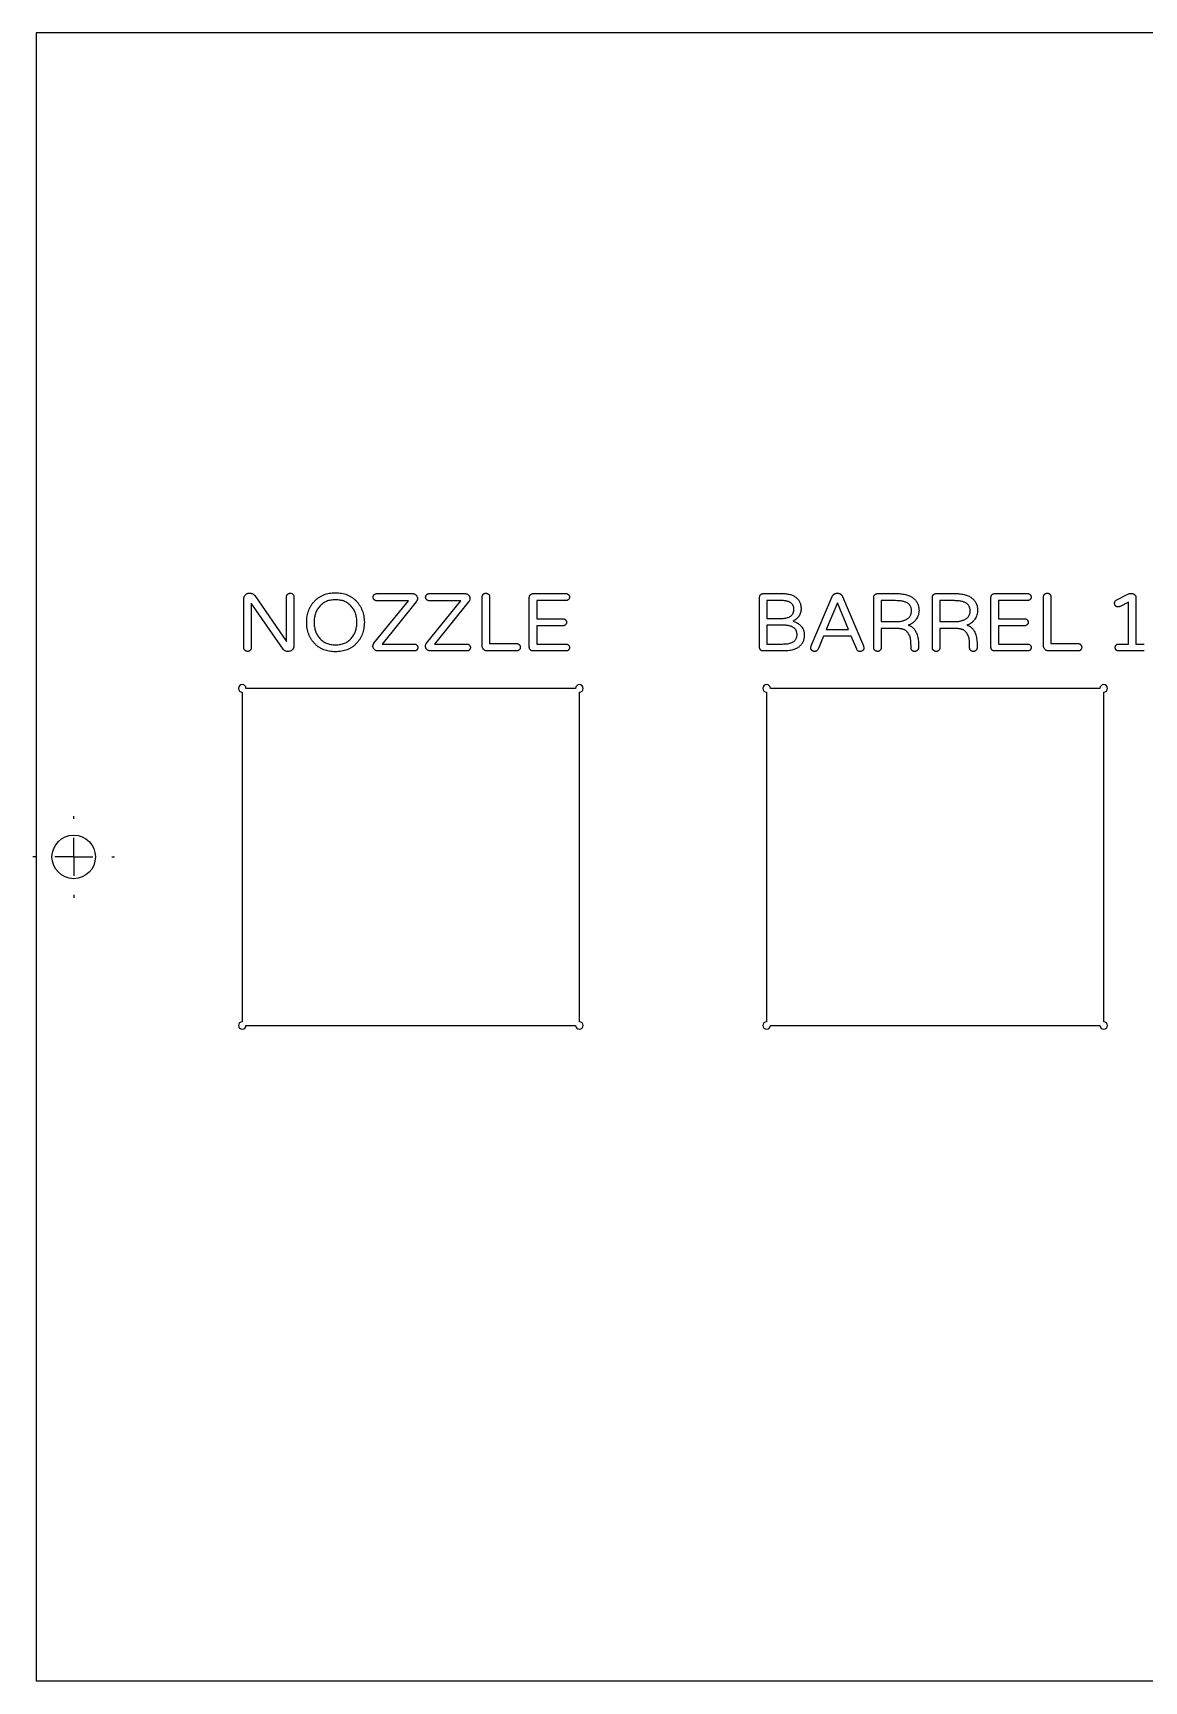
# Model space of a CAD drawing. Header units: millimetres. Extents: x -509 to 2345, y 148 to 1305.
# Drawn here: x -509 to 232, y 203 to 1303 of the extents above; entities that cross this region are included whole.
import ezdxf

# ---------------------------------------------------------------- set-up
doc = ezdxf.new("R2010")
doc.units = ezdxf.units.MM
doc.header["$LTSCALE"] = 5
doc.linetypes.add('SLD-Continue', pattern=[0])

# ---------------------------------------------------------------- blocks, each defined once
blk = doc.blocks.new('SW_CENTERMARKSYMBOL_4')
at = {"color": 0, "linetype": 'SLD-Continue', "lineweight": 25}
for p, q in [((0, 25.4), (0, 27.2)), ((0, 0), (0, 12.7)), ((-25.4, 0), (-27.2, 0)), ((0, 0), (-12.7, 0)), ((0, 0), (0, -12.7)), ((0, 0), (12.7, 0)), ((25.4, 0), (27.2, 0)), ((0, -25.4), (0, -27.2))]:
    blk.add_line(p, q, dxfattribs=at)

msp = doc.modelspace()

# ---------------------------------------------------------------- linework, layer by layer
at = {"color": 7, "linetype": 'SLD-Continue', "lineweight": 25, "true_color": 0xffffff}
for p, q in [((2342.8, 1303.2), (-507.2, 1303.2)), ((-507.2, 1303.2), (-507.2, 203.2)), ((-368.6, 892.9), (-368.6, 925.6)), ((-365.1, 929.2), (-364.4, 929.2)), ((-361.3, 927.6), (-340.2, 897.1)), ((-340.2, 897.1), (-340.2, 926.7)), ((-335.2, 926.7), (-335.2, 894)), ((-281.8, 895.9), (-258.8, 924.2)), ((-280, 929), (-256.2, 929)), ((-258.8, 924.2), (-280, 924.2)), ((-246.7, 895.9), (-223.8, 924.2)), ((-244.9, 929), (-221.1, 929)), ((-223.8, 924.2), (-244.9, 924.2)), ((-209.6, 894.1), (-209.6, 926.7)), ((-204.6, 926.7), (-204.6, 895.7)), ((-178.1, 893.1), (-178.1, 926.5)), ((-175.6, 929), (-153.6, 929)), ((-173.1, 924.3), (-173.1, 912.2)), ((-153.6, 924.3), (-173.1, 924.3)), ((-24.5, 893.1), (-24.5, 926.5)), ((-22, 929), (-9, 929)), ((-9.4, 924.3), (-19.5, 924.3)), ((-19.5, 924.3), (-19.5, 912.4)), ((10, 894), (24, 927)), ((27.2, 929.2), (27.8, 929.2)), ((31, 927), (45, 894)), ((51.8, 892.9), (51.8, 926.5)), ((54.3, 929), (67, 929)), ((66.4, 924.3), (56.8, 924.3)), ((56.8, 924.3), (56.8, 910.3)), ((90.9, 892.9), (90.9, 926.5)), ((93.4, 929), (106.2, 929)), ((105.6, 924.3), (95.9, 924.3)), ((95.9, 924.3), (95.9, 910.3)), ((130, 893.1), (130, 926.5)), ((132.5, 929), (154.5, 929)), ((135, 924.3), (135, 912.2)), ((154.5, 924.3), (135, 924.3)), ((165.1, 894.1), (165.1, 926.7)), ((170.1, 926.7), (170.1, 895.7)), ((214, 924.7), (221.4, 928.6)), ((223, 929), (224.1, 929)), ((226.8, 926.3), (226.8, 895.3)), ((-363.7, 922.6), (-363.7, 892.9)), ((-342.4, 891.9), (-363.7, 922.6)), ((-253.7, 923.4), (-276.4, 895.3)), ((-218.6, 923.4), (-241.3, 895.3)), ((27.5, 922.9), (20.1, 905)), ((34.9, 905), (27.5, 922.9)), ((221.8, 923.2), (216.2, 920.4)), ((221.8, 895.3), (221.8, 923.2)), ((-173.1, 912.2), (-155.6, 912.2)), ((-155.6, 907.5), (-173.1, 907.5)), ((-173.1, 907.5), (-173.1, 895.3)), ((-19.5, 912.4), (-10.3, 912.4)), ((-9.1, 907.9), (-19.5, 907.9)), ((-19.5, 907.9), (-19.5, 895.3)), ((20.1, 905), (34.9, 905)), ((56.8, 910.3), (66.7, 910.3)), ((56.8, 905.6), (56.8, 892.9)), ((68.1, 905.6), (56.8, 905.6)), ((95.9, 910.3), (105.8, 910.3)), ((95.9, 905.6), (95.9, 892.9)), ((107.3, 905.6), (95.9, 905.6)), ((135, 912.2), (152.5, 912.2)), ((152.5, 907.5), (135, 907.5)), ((135, 907.5), (135, 895.3)), ((-276.4, 895.3), (-254.8, 895.3)), ((-241.3, 895.3), (-219.8, 895.3)), ((-204.6, 895.7), (-186.6, 895.7)), ((-173.1, 895.3), (-153.6, 895.3)), ((-19.5, 895.3), (-9.2, 895.3)), ((18.2, 900.5), (14.6, 891.9)), ((36.8, 900.5), (18.2, 900.5)), ((40.4, 891.9), (36.8, 900.5)), ((76.7, 892.9), (76.7, 894.5)), ((81.6, 895.4), (81.6, 892.9)), ((115.8, 892.9), (115.8, 894.5)), ((120.8, 895.4), (120.8, 892.9)), ((135, 895.3), (154.5, 895.3)), ((170.1, 895.7), (188.1, 895.7)), ((215.2, 895.3), (221.8, 895.3)), ((226.8, 895.3), (232.2, 895.3)), ((-338.8, 890.4), (-339.5, 890.4)), ((-254.8, 890.7), (-279.3, 890.7)), ((-219.8, 890.7), (-244.2, 890.7)), ((-186.6, 890.7), (-206.1, 890.7)), ((-153.6, 890.7), (-175.6, 890.7)), ((-8.7, 890.7), (-22, 890.7)), ((154.5, 890.7), (132.5, 890.7)), ((188.1, 890.7), (168.6, 890.7)), ((232.2, 890.7), (215.2, 890.7)), ((-369.7, 863.2), (-369.7, 643.2)), ((-147.2, 865.7), (-367.2, 865.7)), ((-144.7, 643.2), (-144.7, 863.2)), ((-19.7, 863.2), (-19.7, 643.2)), ((202.8, 865.7), (-17.2, 865.7)), ((205.3, 643.2), (205.3, 863.2)), ((-367.2, 640.7), (-147.2, 640.7)), ((-17.2, 640.7), (202.8, 640.7)), ((-507.2, 203.2), (2342.8, 203.2))]:
    msp.add_line(p, q, dxfattribs=at)
msp.add_circle((-482.2, 753.2), 14.5, dxfattribs=at)
for centre, start, end in [((-369.7, 865.7), 0, 270), ((-144.7, 865.7), 270, 180), ((-19.7, 865.7), 0, 270), ((205.3, 865.7), 270, 180), ((-369.7, 640.7), 90, 360), ((-144.7, 640.7), 180, 90), ((-19.7, 640.7), 90, 0), ((205.3, 640.7), 180, 90)]:
    msp.add_arc(centre, 2.5, start, end, dxfattribs=at)
for points, knots in [([(-368.6, 925.6), (-368.6, 925.9), (-368.6, 926.3), (-368.4, 927), (-368.1, 927.6), (-367.6, 928.2), (-367.1, 928.7), (-366.5, 929), (-365.8, 929.2), (-365.3, 929.2), (-365.1, 929.2)], [0, 0, 0, 0, 0.127022, 0.25023, 0.372867, 0.499772, 0.6274, 0.750704, 0.872978, 1, 1, 1, 1]), ([(-364.4, 929.2), (-364.1, 929.2), (-363.5, 929.2), (-362.7, 928.8), (-362, 928.3), (-361.6, 927.9), (-361.3, 927.6)], [0, 0, 0, 0, 0.2341775, 0.4698425, 0.7202458, 1, 1, 1, 1]), ([(-340.2, 926.7), (-340.2, 926.9), (-340.2, 927.2), (-340, 927.7), (-339.8, 928.1), (-339.5, 928.5), (-339.1, 928.8), (-338.7, 929.1), (-338.2, 929.2), (-337.9, 929.2), (-337.7, 929.2)], [0, 0, 0, 0, 0.129974, 0.252182, 0.375174, 0.501802, 0.629443, 0.749831, 0.872039, 1, 1, 1, 1]), ([(-337.7, 929.2), (-337.4, 929.2), (-336.6, 929.1), (-335.8, 928.4), (-335.3, 927.6), (-335.2, 927), (-335.2, 926.7)], [0, 0, 0, 0, 0.279578, 0.559337, 0.779591, 1, 1, 1, 1]), ([(-321.4, 924), (-321, 924.4), (-320.1, 925.3), (-318.6, 926.4), (-317, 927.4), (-315.3, 928.2), (-313.5, 928.8), (-311.6, 929.2), (-309.6, 929.5), (-308.2, 929.5), (-307.5, 929.5)], [0, 0, 0, 0, 0.121832, 0.24144, 0.360492, 0.48127, 0.603876, 0.730371, 0.862077, 1, 1, 1, 1]), ([(-307.5, 924.9), (-308, 924.8), (-309.1, 924.8), (-310.6, 924.6), (-312.1, 924.3), (-313.5, 923.8), (-314.7, 923.2), (-315.9, 922.4), (-317, 921.6), (-317.7, 920.9), (-318, 920.5)], [0, 0, 0, 0, 0.138558, 0.270637, 0.397572, 0.519718, 0.640225, 0.759184, 0.878245, 1, 1, 1, 1]), ([(-307.5, 929.5), (-306.8, 929.5), (-305.4, 929.5), (-303.4, 929.2), (-301.5, 928.8), (-299.6, 928.2), (-297.9, 927.4), (-296.4, 926.4), (-294.9, 925.3), (-294, 924.4), (-293.5, 924)], [0, 0, 0, 0, 0.136888, 0.268077, 0.394565, 0.517163, 0.637935, 0.75742, 0.87743, 1, 1, 1, 1]), ([(-296.9, 920.5), (-297.3, 920.9), (-297.9, 921.6), (-299, 922.4), (-300.2, 923.2), (-301.5, 923.8), (-302.9, 924.3), (-304.3, 924.6), (-305.9, 924.8), (-306.9, 924.8), (-307.5, 924.9)], [0, 0, 0, 0, 0.121271, 0.240847, 0.359797, 0.479686, 0.60246, 0.729384, 0.861454, 1, 1, 1, 1]), ([(-282.3, 926.6), (-282.3, 926.7), (-282.3, 927), (-282.2, 927.5), (-282, 927.9), (-281.7, 928.3), (-281.3, 928.6), (-280.9, 928.8), (-280.4, 928.9), (-280.1, 929), (-280, 929)], [0, 0, 0, 0, 0.1272612, 0.250962, 0.3738474, 0.5015992, 0.6274661, 0.7514734, 0.8725458, 1, 1, 1, 1]), ([(-280, 924.2), (-280.1, 924.2), (-280.5, 924.2), (-280.9, 924.4), (-281.3, 924.6), (-281.7, 924.9), (-282, 925.2), (-282.2, 925.6), (-282.3, 926.1), (-282.3, 926.4), (-282.3, 926.6)], [0, 0, 0, 0, 0.128728, 0.25181, 0.374203, 0.50013, 0.627698, 0.74819, 0.871272, 1, 1, 1, 1]), ([(-256.2, 929), (-255.9, 929), (-255.4, 928.9), (-254.7, 928.8), (-254.2, 928.4), (-253.7, 928), (-253.3, 927.5), (-253, 926.9), (-252.8, 926.3), (-252.8, 925.6), (-252.8, 925), (-253, 924.4), (-253.3, 923.9), (-253.6, 923.5), (-253.7, 923.4)], [0, 0, 0, 0, 0.0965233, 0.1859066, 0.2692851, 0.3540086, 0.4381122, 0.5186552, 0.5983424, 0.6794875, 0.7606326, 0.8380746, 0.9181484, 1, 1, 1, 1]), ([(-247.3, 926.6), (-247.3, 926.7), (-247.3, 927), (-247.1, 927.5), (-246.9, 927.9), (-246.6, 928.3), (-246.2, 928.6), (-245.8, 928.8), (-245.4, 928.9), (-245.1, 929), (-244.9, 929)], [0, 0, 0, 0, 0.127261, 0.250962, 0.373847, 0.501599, 0.627466, 0.751473, 0.872546, 1, 1, 1, 1]), ([(-244.9, 924.2), (-245.1, 924.2), (-245.4, 924.2), (-245.8, 924.4), (-246.2, 924.6), (-246.6, 924.9), (-246.9, 925.2), (-247.1, 925.6), (-247.3, 926.1), (-247.3, 926.4), (-247.3, 926.6)], [0, 0, 0, 0, 0.128728, 0.25181, 0.374203, 0.50013, 0.627698, 0.74819, 0.871272, 1, 1, 1, 1]), ([(-221.1, 929), (-220.8, 929), (-220.4, 928.9), (-219.7, 928.8), (-219.1, 928.4), (-218.6, 928), (-218.2, 927.5), (-218, 926.9), (-217.8, 926.3), (-217.7, 925.6), (-217.8, 925), (-217.9, 924.4), (-218.2, 923.9), (-218.5, 923.5), (-218.6, 923.4)], [0, 0, 0, 0, 0.0965233, 0.1859066, 0.2692851, 0.3540086, 0.4381122, 0.5186552, 0.5983424, 0.6794875, 0.7606326, 0.8380746, 0.9181484, 1, 1, 1, 1]), ([(-209.6, 926.7), (-209.6, 926.9), (-209.5, 927.2), (-209.4, 927.7), (-209.2, 928.1), (-208.9, 928.5), (-208.5, 928.8), (-208.1, 929.1), (-207.6, 929.2), (-207.3, 929.2), (-207.1, 929.2)], [0, 0, 0, 0, 0.1297442, 0.2517365, 0.3745111, 0.5009153, 0.6283307, 0.7502729, 0.8722653, 1, 1, 1, 1]), ([(-207.1, 929.2), (-206.9, 929.2), (-206.6, 929.2), (-206.1, 929.1), (-205.7, 928.8), (-205.3, 928.5), (-205, 928.1), (-204.7, 927.7), (-204.6, 927.2), (-204.6, 926.9), (-204.6, 926.7)], [0, 0, 0, 0, 0.12685, 0.249922, 0.37102, 0.499084, 0.627147, 0.750007, 0.871154, 1, 1, 1, 1]), ([(-178.1, 926.5), (-178.1, 926.6), (-178, 926.9), (-177.9, 927.4), (-177.7, 927.9), (-177.4, 928.2), (-177, 928.6), (-176.6, 928.8), (-176.1, 928.9), (-175.8, 929), (-175.6, 929)], [0, 0, 0, 0, 0.127847, 0.251886, 0.372979, 0.499494, 0.627022, 0.750054, 0.872153, 1, 1, 1, 1]), ([(-153.6, 929), (-153.4, 929), (-153.1, 929), (-152.7, 928.8), (-152.3, 928.6), (-151.9, 928.3), (-151.6, 927.9), (-151.4, 927.5), (-151.2, 927.1), (-151.2, 926.8), (-151.2, 926.6)], [0, 0, 0, 0, 0.12852, 0.251403, 0.374583, 0.500307, 0.626031, 0.74921, 0.87148, 1, 1, 1, 1]), ([(-151.2, 926.6), (-151.2, 926.5), (-151.2, 926.1), (-151.4, 925.7), (-151.6, 925.3), (-151.9, 925), (-152.3, 924.7), (-152.7, 924.5), (-153.1, 924.3), (-153.4, 924.3), (-153.6, 924.3)], [0, 0, 0, 0, 0.127904, 0.251636, 0.372487, 0.498072, 0.622555, 0.746212, 0.869943, 1, 1, 1, 1]), ([(-24.5, 926.5), (-24.4, 926.6), (-24.4, 926.9), (-24.3, 927.4), (-24.1, 927.9), (-23.7, 928.2), (-23.4, 928.6), (-22.9, 928.8), (-22.5, 928.9), (-22.1, 929), (-22, 929)], [0, 0, 0, 0, 0.127847, 0.2518864, 0.372979, 0.4994943, 0.6270217, 0.7500535, 0.872153, 1, 1, 1, 1]), ([(-1.5, 918.7), (-1.5, 918.9), (-1.5, 919.3), (-1.6, 919.9), (-1.8, 920.4), (-2, 921), (-2.3, 921.5), (-2.7, 921.9), (-3.1, 922.4), (-3.6, 922.8), (-4.1, 923.1), (-4.7, 923.5), (-5.4, 923.7), (-6.1, 923.9), (-6.8, 924.1), (-7.6, 924.2), (-8.5, 924.3), (-9.1, 924.3), (-9.4, 924.3)], [0, 0, 0, 0, 0.0574494, 0.112613, 0.166387, 0.219126, 0.272189, 0.3250628, 0.3805363, 0.4378202, 0.4970419, 0.5587755, 0.622972, 0.6900416, 0.761413, 0.83629, 0.9157236, 1, 1, 1, 1]), ([(-9, 929), (-8.5, 929), (-7.6, 929), (-6.2, 928.8), (-4.9, 928.6), (-3.7, 928.3), (-2.6, 927.9), (-1.6, 927.4), (-0.7, 926.9), (0.1, 926.2), (0.9, 925.5), (1.5, 924.8), (2.1, 923.9), (2.5, 923.1), (2.9, 922.1), (3.1, 921.1), (3.2, 920.1), (3.3, 919.4), (3.3, 919)], [0, 0, 0, 0, 0.081803, 0.159058, 0.232047, 0.300708, 0.365789, 0.428212, 0.488424, 0.547008, 0.604205, 0.659741, 0.714592, 0.769449, 0.824846, 0.881112, 0.9395, 1, 1, 1, 1]), ([(24, 927), (24.1, 927.2), (24.3, 927.5), (24.6, 928), (24.9, 928.4), (25.3, 928.7), (25.7, 928.9), (26.2, 929.1), (26.7, 929.2), (27, 929.2), (27.2, 929.2)], [0, 0, 0, 0, 0.141084, 0.274717, 0.397931, 0.515931, 0.633327, 0.750144, 0.87167, 1, 1, 1, 1]), ([(27.8, 929.2), (28, 929.2), (28.3, 929.2), (28.8, 929.1), (29.3, 928.9), (29.7, 928.7), (30.1, 928.4), (30.4, 928), (30.7, 927.5), (30.9, 927.2), (31, 927)], [0, 0, 0, 0, 0.128378, 0.24995, 0.366811, 0.482604, 0.602112, 0.725372, 0.857997, 1, 1, 1, 1]), ([(51.8, 926.5), (51.8, 926.6), (51.8, 926.9), (51.9, 927.4), (52.2, 927.9), (52.5, 928.2), (52.9, 928.6), (53.3, 928.8), (53.8, 928.9), (54.1, 929), (54.3, 929)], [0, 0, 0, 0, 0.127847, 0.251886, 0.372979, 0.499494, 0.627022, 0.750054, 0.872153, 1, 1, 1, 1]), ([(74.8, 922.4), (74.6, 922.5), (74.1, 922.8), (73.3, 923.2), (72.4, 923.5), (71.4, 923.8), (70.3, 924), (69.1, 924.1), (67.8, 924.2), (66.9, 924.2), (66.4, 924.3)], [0, 0, 0, 0, 0.095764, 0.19812, 0.307841, 0.427061, 0.554698, 0.692982, 0.840692, 1, 1, 1, 1]), ([(67, 929), (67.7, 929), (68.8, 929), (70.5, 928.8), (72.1, 928.6), (73.6, 928.2), (75, 927.8), (76.2, 927.2), (77.4, 926.6), (78.1, 926), (78.4, 925.8)], [0, 0, 0, 0, 0.151838, 0.294279, 0.427843, 0.55398, 0.673561, 0.786736, 0.895196, 1, 1, 1, 1]), ([(78.4, 925.8), (78.7, 925.5), (79.2, 925), (80, 924.2), (80.6, 923.3), (81.1, 922.3), (81.5, 921.3), (81.8, 920.2), (81.9, 919), (82, 918.2), (82, 917.8)], [0, 0, 0, 0, 0.126976, 0.249897, 0.371434, 0.492246, 0.613662, 0.738076, 0.866118, 1, 1, 1, 1]), ([(90.9, 926.5), (90.9, 926.6), (90.9, 926.9), (91.1, 927.4), (91.3, 927.9), (91.6, 928.2), (92, 928.6), (92.4, 928.8), (92.9, 928.9), (93.2, 929), (93.4, 929)], [0, 0, 0, 0, 0.127847, 0.251886, 0.372979, 0.499494, 0.627022, 0.750054, 0.872153, 1, 1, 1, 1]), ([(113.9, 922.4), (113.7, 922.5), (113.2, 922.8), (112.4, 923.2), (111.5, 923.5), (110.5, 923.8), (109.4, 924), (108.2, 924.1), (106.9, 924.2), (106, 924.2), (105.6, 924.3)], [0, 0, 0, 0, 0.0957638, 0.1981203, 0.3078406, 0.4270611, 0.5546984, 0.6929816, 0.840692, 1, 1, 1, 1]), ([(106.2, 929), (106.8, 929), (108, 929), (109.7, 928.8), (111.3, 928.6), (112.8, 928.2), (114.1, 927.8), (115.4, 927.2), (116.5, 926.6), (117.2, 926), (117.5, 925.8)], [0, 0, 0, 0, 0.151838, 0.294279, 0.427843, 0.55398, 0.673561, 0.786736, 0.895196, 1, 1, 1, 1]), ([(117.5, 925.8), (117.8, 925.5), (118.4, 925), (119.1, 924.2), (119.7, 923.3), (120.2, 922.3), (120.6, 921.3), (120.9, 920.2), (121.1, 919), (121.1, 918.2), (121.1, 917.8)], [0, 0, 0, 0, 0.126976, 0.249897, 0.371434, 0.492246, 0.613662, 0.738076, 0.866118, 1, 1, 1, 1]), ([(130, 926.5), (130.1, 926.6), (130.1, 926.9), (130.2, 927.4), (130.4, 927.9), (130.7, 928.2), (131.1, 928.6), (131.6, 928.8), (132, 928.9), (132.4, 929), (132.5, 929)], [0, 0, 0, 0, 0.127847, 0.251886, 0.372979, 0.499494, 0.627022, 0.750054, 0.872153, 1, 1, 1, 1]), ([(154.5, 929), (154.7, 929), (155, 929), (155.4, 928.8), (155.9, 928.6), (156.2, 928.3), (156.5, 927.9), (156.7, 927.5), (156.9, 927.1), (156.9, 926.8), (156.9, 926.6)], [0, 0, 0, 0, 0.12852, 0.251403, 0.374583, 0.500307, 0.626031, 0.74921, 0.87148, 1, 1, 1, 1]), ([(156.9, 926.6), (156.9, 926.5), (156.9, 926.1), (156.7, 925.7), (156.5, 925.3), (156.2, 925), (155.9, 924.7), (155.4, 924.5), (155, 924.3), (154.7, 924.3), (154.5, 924.3)], [0, 0, 0, 0, 0.127904, 0.251636, 0.372487, 0.498072, 0.622555, 0.746212, 0.869943, 1, 1, 1, 1]), ([(165.1, 926.7), (165.1, 926.9), (165.1, 927.2), (165.3, 927.7), (165.5, 928.1), (165.8, 928.5), (166.2, 928.8), (166.6, 929.1), (167.1, 929.2), (167.4, 929.2), (167.6, 929.2)], [0, 0, 0, 0, 0.129744, 0.251737, 0.374511, 0.500915, 0.628331, 0.750273, 0.872265, 1, 1, 1, 1]), ([(167.6, 929.2), (167.8, 929.2), (168.1, 929.2), (168.6, 929.1), (169, 928.8), (169.4, 928.5), (169.7, 928.1), (169.9, 927.7), (170.1, 927.2), (170.1, 926.9), (170.1, 926.7)], [0, 0, 0, 0, 0.12685, 0.249922, 0.37102, 0.499084, 0.627147, 0.750007, 0.871154, 1, 1, 1, 1]), ([(216.2, 920.4), (216.1, 920.4), (215.9, 920.3), (215.7, 920.2), (215.4, 920.1), (215.2, 920.1), (214.9, 920.1), (214.6, 920.1), (214.2, 920.1), (213.9, 920.2), (213.5, 920.5), (213.2, 920.7), (212.9, 921.1), (212.7, 921.6), (212.6, 922.1), (212.5, 922.7), (212.6, 923.3), (212.9, 923.9), (213.4, 924.3), (213.8, 924.6), (214, 924.7)], [0, 0, 0, 0, 0.0378938, 0.0757877, 0.0977425, 0.1261751, 0.1614161, 0.2046533, 0.2511669, 0.2982312, 0.3496069, 0.4052143, 0.4639329, 0.5269113, 0.5951791, 0.6717429, 0.7499325, 0.8263575, 0.9074029, 1, 1, 1, 1]), ([(221.4, 928.6), (221.7, 928.7), (222.2, 928.9), (222.7, 929), (223, 929)], [0, 0, 0, 0, 0.515077, 1, 1, 1, 1]), ([(224.1, 929), (224.3, 929), (224.7, 928.9), (225.2, 928.8), (225.6, 928.5), (226, 928.2), (226.3, 927.8), (226.6, 927.4), (226.7, 926.9), (226.8, 926.5), (226.8, 926.3)], [0, 0, 0, 0, 0.127003, 0.250725, 0.373388, 0.5, 0.626612, 0.749275, 0.872997, 1, 1, 1, 1]), ([(-326.7, 909.8), (-326.7, 910.5), (-326.7, 911.9), (-326.4, 913.9), (-326, 915.9), (-325.4, 917.7), (-324.6, 919.4), (-323.7, 921.1), (-322.7, 922.6), (-321.8, 923.5), (-321.4, 924)], [0, 0, 0, 0, 0.1369317, 0.268111, 0.3950992, 0.5183529, 0.6394683, 0.7591536, 0.8790666, 1, 1, 1, 1]), ([(-318, 920.5), (-318.3, 920.2), (-318.9, 919.5), (-319.7, 918.3), (-320.3, 917.1), (-320.8, 915.8), (-321.2, 914.4), (-321.5, 912.9), (-321.7, 911.4), (-321.7, 910.3), (-321.7, 909.8)], [0, 0, 0, 0, 0.11974, 0.238784, 0.358189, 0.478571, 0.602889, 0.730027, 0.862321, 1, 1, 1, 1]), ([(-293.2, 909.8), (-293.2, 910.3), (-293.2, 911.4), (-293.4, 912.9), (-293.7, 914.4), (-294.1, 915.8), (-294.6, 917.1), (-295.3, 918.3), (-296, 919.5), (-296.6, 920.2), (-296.9, 920.5)], [0, 0, 0, 0, 0.13767, 0.269956, 0.397085, 0.521201, 0.641834, 0.761231, 0.880267, 1, 1, 1, 1]), ([(-293.5, 924), (-293.1, 923.5), (-292.3, 922.6), (-291.3, 921.1), (-290.4, 919.4), (-289.6, 917.7), (-289, 915.9), (-288.6, 914), (-288.3, 911.9), (-288.2, 910.5), (-288.2, 909.8)], [0, 0, 0, 0, 0.1197071, 0.2383539, 0.3579511, 0.4785557, 0.6024635, 0.7297356, 0.8623143, 1, 1, 1, 1]), ([(-10.3, 912.4), (-9.8, 912.4), (-8.7, 912.4), (-7.2, 912.6), (-5.9, 912.9), (-4.7, 913.3), (-3.7, 913.8), (-2.9, 914.5), (-2.3, 915.3), (-2, 915.9), (-1.9, 916.2)], [0, 0, 0, 0, 0.170725, 0.323966, 0.460853, 0.584836, 0.696158, 0.800244, 0.899924, 1, 1, 1, 1]), ([(3.3, 919), (3.3, 918.6), (3.2, 917.6), (3, 916.3), (2.5, 915.1), (2, 913.9), (1.2, 912.9), (0.2, 912), (-0.8, 911.2), (-1.7, 910.8), (-2.1, 910.6)], [0, 0, 0, 0, 0.134448, 0.261081, 0.381799, 0.499859, 0.617506, 0.738775, 0.86523, 1, 1, 1, 1]), ([(-1.9, 916.2), (-1.8, 916.6), (-1.5, 917.4), (-1.5, 918.2), (-1.5, 918.7)], [0, 0, 0, 0, 0.489, 1, 1, 1, 1]), ([(66.7, 910.3), (67.1, 910.3), (67.8, 910.3), (68.9, 910.4), (69.9, 910.5), (70.9, 910.7), (71.8, 911), (72.6, 911.3), (73.4, 911.7), (74.2, 912.1), (74.8, 912.6), (75.4, 913.1), (75.9, 913.7), (76.3, 914.4), (76.6, 915), (76.8, 915.8), (76.9, 916.6), (77, 917.2), (77, 917.4)], [0, 0, 0, 0, 0.080191, 0.156045, 0.229012, 0.298207, 0.365048, 0.428807, 0.491181, 0.551117, 0.609264, 0.665198, 0.719334, 0.772589, 0.82641, 0.881777, 0.939503, 1, 1, 1, 1]), ([(77, 917.4), (77, 917.7), (77, 918.2), (76.9, 919), (76.7, 919.7), (76.4, 920.3), (76.1, 920.9), (75.8, 921.5), (75.3, 922), (75, 922.2), (74.8, 922.4)], [0, 0, 0, 0, 0.142921, 0.277097, 0.403983, 0.526115, 0.645642, 0.762522, 0.879607, 1, 1, 1, 1]), ([(82, 917.8), (82, 917.3), (81.9, 916.3), (81.6, 914.7), (81, 913.3), (80.3, 912.1), (79.7, 911.2), (79.2, 910.6), (78.6, 910), (77.9, 909.5), (77.2, 909), (76.5, 908.6), (75.7, 908.2), (75.1, 908), (74.8, 907.9)], [0, 0, 0, 0, 0.119505, 0.236658, 0.355997, 0.477891, 0.540354, 0.60172, 0.66463, 0.727853, 0.792802, 0.859225, 0.928534, 1, 1, 1, 1]), ([(105.8, 910.3), (106.2, 910.3), (107, 910.3), (108, 910.4), (109, 910.5), (110, 910.7), (110.9, 911), (111.8, 911.3), (112.5, 911.7), (113.3, 912.1), (113.9, 912.6), (114.5, 913.1), (115, 913.7), (115.4, 914.4), (115.7, 915), (116, 915.8), (116.1, 916.6), (116.1, 917.2), (116.1, 917.4)], [0, 0, 0, 0, 0.080191, 0.156045, 0.229012, 0.298207, 0.365048, 0.428807, 0.491181, 0.551117, 0.609264, 0.665198, 0.719334, 0.772589, 0.82641, 0.881777, 0.939503, 1, 1, 1, 1]), ([(116.1, 917.4), (116.1, 917.7), (116.1, 918.2), (116, 919), (115.8, 919.7), (115.6, 920.3), (115.3, 920.9), (114.9, 921.5), (114.4, 922), (114.1, 922.2), (113.9, 922.4)], [0, 0, 0, 0, 0.142921, 0.277097, 0.403983, 0.526115, 0.645642, 0.762522, 0.879607, 1, 1, 1, 1]), ([(121.1, 917.8), (121.1, 917.3), (121, 916.3), (120.7, 914.7), (120.1, 913.3), (119.5, 912.1), (118.9, 911.2), (118.3, 910.6), (117.7, 910), (117.1, 909.5), (116.4, 909), (115.6, 908.6), (114.8, 908.2), (114.2, 908), (113.9, 907.9)], [0, 0, 0, 0, 0.119505, 0.236658, 0.355997, 0.477891, 0.540354, 0.60172, 0.66463, 0.727853, 0.792802, 0.859225, 0.928534, 1, 1, 1, 1]), ([(-321.4, 895.7), (-321.8, 896.1), (-322.7, 897), (-323.7, 898.6), (-324.6, 900.2), (-325.4, 901.9), (-326, 903.8), (-326.4, 905.7), (-326.7, 907.7), (-326.7, 909.1), (-326.7, 909.8)], [0, 0, 0, 0, 0.12099, 0.24096, 0.360701, 0.481404, 0.604715, 0.731763, 0.863004, 1, 1, 1, 1]), ([(-321.7, 909.8), (-321.7, 909.3), (-321.7, 908.2), (-321.5, 906.7), (-321.2, 905.3), (-320.8, 903.9), (-320.3, 902.6), (-319.7, 901.3), (-318.9, 900.2), (-318.3, 899.5), (-318, 899.1)], [0, 0, 0, 0, 0.137688, 0.269311, 0.397128, 0.520798, 0.641824, 0.760629, 0.880252, 1, 1, 1, 1]), ([(-296.9, 899.1), (-296.6, 899.5), (-296, 900.2), (-295.3, 901.3), (-294.6, 902.6), (-294.1, 903.9), (-293.7, 905.3), (-293.4, 906.7), (-293.2, 908.2), (-293.2, 909.3), (-293.2, 909.8)], [0, 0, 0, 0, 0.119741, 0.239356, 0.358154, 0.479429, 0.602897, 0.730706, 0.86232, 1, 1, 1, 1]), ([(-288.2, 909.8), (-288.2, 909.1), (-288.3, 907.7), (-288.6, 905.7), (-289, 903.7), (-289.6, 901.9), (-290.3, 900.2), (-291.3, 898.6), (-292.3, 897), (-293.1, 896.1), (-293.5, 895.7)], [0, 0, 0, 0, 0.1377456, 0.2703819, 0.3977092, 0.5211826, 0.642311, 0.7615116, 0.8806316, 1, 1, 1, 1]), ([(-155.6, 912.2), (-155.4, 912.2), (-155.1, 912.2), (-154.6, 912), (-154.2, 911.8), (-153.9, 911.5), (-153.6, 911.1), (-153.4, 910.7), (-153.2, 910.3), (-153.2, 910), (-153.2, 909.8)], [0, 0, 0, 0, 0.128441, 0.251249, 0.374353, 0.5, 0.625647, 0.748751, 0.871559, 1, 1, 1, 1]), ([(-153.2, 909.8), (-153.2, 909.7), (-153.2, 909.3), (-153.4, 908.9), (-153.6, 908.5), (-153.9, 908.2), (-154.2, 907.9), (-154.6, 907.7), (-155.1, 907.5), (-155.4, 907.5), (-155.6, 907.5)], [0, 0, 0, 0, 0.127825, 0.2521, 0.372876, 0.498383, 0.622789, 0.746369, 0.870024, 1, 1, 1, 1]), ([(0.6, 901.6), (0.6, 901.9), (0.6, 902.4), (0.4, 903.2), (0.2, 903.8), (0, 904.5), (-0.4, 905.1), (-0.8, 905.6), (-1.3, 906), (-1.9, 906.4), (-2.6, 906.8), (-3.3, 907.1), (-4.1, 907.3), (-5, 907.5), (-5.9, 907.7), (-6.9, 907.8), (-8, 907.9), (-8.7, 907.9), (-9.1, 907.9)], [0, 0, 0, 0, 0.060598, 0.117519, 0.171723, 0.223776, 0.274014, 0.325158, 0.376577, 0.430129, 0.486451, 0.546695, 0.610241, 0.678061, 0.751196, 0.829127, 0.911618, 1, 1, 1, 1]), ([(-2.1, 910.6), (-1.7, 910.4), (-0.9, 910.1), (0.3, 909.6), (1.3, 909), (2.2, 908.3), (3.1, 907.5), (3.8, 906.7), (4.4, 905.8), (4.7, 905.1), (4.8, 904.8)], [0, 0, 0, 0, 0.143712, 0.279104, 0.408734, 0.532205, 0.651388, 0.767876, 0.883371, 1, 1, 1, 1]), ([(4.8, 904.8), (4.9, 904.6), (5.1, 904), (5.3, 903.1), (5.4, 902.2), (5.4, 901.1), (5.4, 900.1), (5.2, 899), (5, 898), (4.7, 897), (4.2, 896.1), (3.7, 895.2), (3, 894.3), (2.4, 893.9), (2.2, 893.6)], [0, 0, 0, 0, 0.069136, 0.143028, 0.222284, 0.306933, 0.393559, 0.479597, 0.56529, 0.651708, 0.737871, 0.823808, 0.9107, 1, 1, 1, 1]), ([(76.7, 894.5), (76.6, 894.9), (76.6, 895.6), (76.6, 896.6), (76.5, 897.5), (76.4, 898.3), (76.3, 899.1), (76.1, 899.8), (75.9, 900.5), (75.6, 901.2), (75.1, 902), (74.5, 902.9), (73.8, 903.7), (73.1, 904.3), (72.5, 904.7), (72, 904.9), (71.5, 905.1), (70.9, 905.3), (70.3, 905.4), (69.6, 905.5), (68.9, 905.6), (68.4, 905.6), (68.1, 905.6)], [0, 0, 0, 0, 0.066873, 0.129351, 0.187513, 0.241391, 0.290743, 0.335553, 0.377217, 0.414746, 0.485226, 0.552707, 0.61861, 0.684057, 0.717301, 0.751635, 0.787873, 0.825636, 0.865661, 0.907688, 0.952441, 1, 1, 1, 1]), ([(74.8, 907.9), (75.1, 907.8), (75.7, 907.6), (76.6, 907.2), (77.5, 906.6), (78.2, 906), (78.9, 905.2), (79.5, 904.3), (80, 903.3), (80.3, 902.6), (80.5, 902.2)], [0, 0, 0, 0, 0.119621, 0.236355, 0.353074, 0.471663, 0.593631, 0.721387, 0.855957, 1, 1, 1, 1]), ([(80.5, 902.2), (80.7, 901.7), (81, 900.6), (81.4, 898.9), (81.6, 897.2), (81.6, 896), (81.6, 895.4)], [0, 0, 0, 0, 0.241145, 0.486903, 0.739153, 1, 1, 1, 1]), ([(115.8, 894.5), (115.8, 894.9), (115.8, 895.6), (115.7, 896.6), (115.6, 897.5), (115.6, 898.3), (115.4, 899.1), (115.2, 899.8), (115, 900.5), (114.7, 901.2), (114.3, 902), (113.6, 902.9), (112.9, 903.7), (112.2, 904.3), (111.7, 904.7), (111.2, 904.9), (110.6, 905.1), (110, 905.3), (109.4, 905.4), (108.7, 905.5), (108, 905.6), (107.5, 905.6), (107.3, 905.6)], [0, 0, 0, 0, 0.066873, 0.129351, 0.187513, 0.241391, 0.290743, 0.335553, 0.377217, 0.414746, 0.485226, 0.552707, 0.61861, 0.684057, 0.717301, 0.751635, 0.787873, 0.825636, 0.865661, 0.907688, 0.952441, 1, 1, 1, 1]), ([(113.9, 907.9), (114.2, 907.8), (114.9, 907.6), (115.8, 907.2), (116.6, 906.6), (117.3, 906), (118, 905.2), (118.6, 904.3), (119.2, 903.3), (119.5, 902.6), (119.6, 902.2)], [0, 0, 0, 0, 0.119621, 0.236355, 0.353074, 0.471663, 0.593631, 0.721387, 0.855957, 1, 1, 1, 1]), ([(119.6, 902.2), (119.8, 901.7), (120.2, 900.6), (120.5, 898.9), (120.7, 897.2), (120.8, 896), (120.8, 895.4)], [0, 0, 0, 0, 0.241145, 0.486903, 0.739153, 1, 1, 1, 1]), ([(152.5, 912.2), (152.7, 912.2), (153, 912.2), (153.5, 912), (153.9, 911.8), (154.2, 911.5), (154.5, 911.1), (154.8, 910.7), (154.9, 910.3), (154.9, 910), (154.9, 909.8)], [0, 0, 0, 0, 0.128441, 0.251249, 0.374353, 0.5, 0.625647, 0.748751, 0.871559, 1, 1, 1, 1]), ([(154.9, 909.8), (154.9, 909.7), (154.9, 909.3), (154.8, 908.9), (154.5, 908.5), (154.2, 908.2), (153.9, 907.9), (153.5, 907.7), (153, 907.5), (152.7, 907.5), (152.5, 907.5)], [0, 0, 0, 0, 0.127825, 0.2521, 0.372876, 0.498383, 0.622789, 0.746369, 0.870024, 1, 1, 1, 1]), ([(-366.2, 890.4), (-366.3, 890.4), (-366.7, 890.4), (-367.1, 890.6), (-367.6, 890.8), (-367.9, 891.1), (-368.2, 891.5), (-368.5, 891.9), (-368.6, 892.4), (-368.6, 892.7), (-368.6, 892.9)], [0, 0, 0, 0, 0.129115, 0.252426, 0.37472, 0.5009, 0.62708, 0.747574, 0.870885, 1, 1, 1, 1]), ([(-363.7, 892.9), (-363.7, 892.7), (-363.7, 892.4), (-363.8, 891.9), (-364.1, 891.5), (-364.4, 891.1), (-364.8, 890.8), (-365.2, 890.5), (-365.7, 890.4), (-366, 890.4), (-366.2, 890.4)], [0, 0, 0, 0, 0.1282, 0.250636, 0.371249, 0.499128, 0.625992, 0.747419, 0.8718, 1, 1, 1, 1]), ([(-339.5, 890.4), (-339.8, 890.4), (-340.3, 890.4), (-341.1, 890.7), (-341.9, 891.2), (-342.2, 891.6), (-342.4, 891.9)], [0.0000161, 0.0000161, 0.0000161, 0.0000161, 0.2541366, 0.49751, 0.7401068, 1, 1, 1, 1]), ([(-335.2, 894), (-335.3, 893.4), (-335.4, 892.4), (-336.4, 891.2), (-337.6, 890.5), (-338.4, 890.4), (-338.8, 890.4)], [0, 0, 0, 0, 0.279452, 0.559099, 0.779606, 1, 1, 1, 1]), ([(-307.5, 890.1), (-308.2, 890.1), (-309.6, 890.2), (-311.6, 890.4), (-313.5, 890.9), (-315.3, 891.5), (-317, 892.2), (-318.6, 893.2), (-320.1, 894.3), (-321, 895.2), (-321.4, 895.7)], [0, 0, 0, 0, 0.13793, 0.269643, 0.396144, 0.518921, 0.63949, 0.758548, 0.878162, 1, 1, 1, 1]), ([(-318, 899.1), (-317.7, 898.8), (-317, 898.1), (-315.9, 897.2), (-314.7, 896.4), (-313.4, 895.8), (-312.1, 895.4), (-310.6, 895), (-309.1, 894.8), (-308, 894.8), (-307.5, 894.8)], [0, 0, 0, 0, 0.1217633, 0.2408322, 0.3597995, 0.4800251, 0.6024011, 0.7293441, 0.861433, 1, 1, 1, 1]), ([(-307.5, 894.8), (-306.9, 894.8), (-305.9, 894.8), (-304.3, 895), (-302.9, 895.4), (-301.5, 895.8), (-300.2, 896.4), (-299, 897.2), (-297.9, 898.1), (-297.3, 898.8), (-296.9, 899.1)], [0, 0, 0, 0, 0.138556, 0.270635, 0.397568, 0.520572, 0.640178, 0.759136, 0.878721, 1, 1, 1, 1]), ([(-293.5, 895.7), (-294, 895.2), (-294.9, 894.3), (-296.4, 893.2), (-297.9, 892.2), (-299.6, 891.5), (-301.5, 890.9), (-303.4, 890.4), (-305.4, 890.2), (-306.8, 890.1), (-307.5, 890.1)], [0, 0, 0, 0, 0.122576, 0.242593, 0.362084, 0.482646, 0.605415, 0.731909, 0.863105, 1, 1, 1, 1]), ([(-279.3, 890.7), (-279.5, 890.7), (-279.9, 890.7), (-280.5, 890.9), (-281, 891.2), (-281.5, 891.6), (-281.9, 892.1), (-282.2, 892.6), (-282.4, 893.2), (-282.5, 893.8), (-282.4, 894.4), (-282.3, 894.9), (-282.1, 895.4), (-281.9, 895.7), (-281.8, 895.9)], [0, 0, 0, 0, 0.088771, 0.174111, 0.259687, 0.34843, 0.437174, 0.520815, 0.604037, 0.689506, 0.773699, 0.851997, 0.927336, 1, 1, 1, 1]), ([(-254.8, 895.3), (-254.7, 895.3), (-254.4, 895.3), (-253.9, 895.2), (-253.5, 895), (-253.2, 894.6), (-252.9, 894.3), (-252.6, 893.9), (-252.5, 893.4), (-252.5, 893.1), (-252.5, 893)], [0, 0, 0, 0, 0.128683, 0.251723, 0.373174, 0.499058, 0.624941, 0.748277, 0.871317, 1, 1, 1, 1]), ([(-252.5, 893), (-252.5, 892.8), (-252.5, 892.5), (-252.6, 892.1), (-252.9, 891.7), (-253.2, 891.3), (-253.5, 891), (-253.9, 890.8), (-254.4, 890.7), (-254.7, 890.7), (-254.8, 890.7)], [0, 0, 0, 0, 0.12807, 0.252585, 0.373593, 0.499341, 0.623987, 0.745881, 0.869774, 1, 1, 1, 1]), ([(-244.2, 890.7), (-244.4, 890.7), (-244.8, 890.7), (-245.4, 890.9), (-246, 891.2), (-246.5, 891.6), (-246.9, 892.1), (-247.2, 892.6), (-247.3, 893.2), (-247.4, 893.8), (-247.4, 894.4), (-247.2, 894.9), (-247, 895.4), (-246.8, 895.7), (-246.7, 895.9)], [0, 0, 0, 0, 0.088771, 0.174111, 0.259687, 0.34843, 0.437174, 0.520815, 0.604037, 0.689506, 0.773699, 0.851997, 0.927336, 1, 1, 1, 1]), ([(-219.8, 895.3), (-219.6, 895.3), (-219.3, 895.3), (-218.9, 895.2), (-218.4, 895), (-218.1, 894.6), (-217.8, 894.3), (-217.6, 893.9), (-217.4, 893.4), (-217.4, 893.1), (-217.4, 893)], [0, 0, 0, 0, 0.128683, 0.251723, 0.373174, 0.499058, 0.624941, 0.748277, 0.871317, 1, 1, 1, 1]), ([(-217.4, 893), (-217.4, 892.8), (-217.4, 892.5), (-217.6, 892.1), (-217.8, 891.7), (-218.1, 891.3), (-218.5, 891), (-218.9, 890.8), (-219.3, 890.7), (-219.6, 890.7), (-219.8, 890.7)], [0, 0, 0, 0, 0.12807, 0.252585, 0.373593, 0.499341, 0.623987, 0.745881, 0.869774, 1, 1, 1, 1]), ([(-206.1, 890.7), (-206.3, 890.7), (-206.8, 890.7), (-207.5, 890.9), (-208, 891.2), (-208.6, 891.7), (-209, 892.2), (-209.3, 892.8), (-209.5, 893.4), (-209.6, 893.9), (-209.6, 894.1)], [0, 0, 0, 0, 0.127792, 0.249961, 0.373003, 0.500728, 0.628454, 0.751495, 0.873664, 1, 1, 1, 1]), ([(-186.6, 895.7), (-186.5, 895.6), (-186.1, 895.6), (-185.7, 895.5), (-185.2, 895.2), (-184.8, 894.9), (-184.5, 894.5), (-184.3, 894.1), (-184.1, 893.6), (-184.1, 893.3), (-184.1, 893.1)], [0, 0, 0, 0, 0.126835, 0.249893, 0.371951, 0.5, 0.628049, 0.750107, 0.873165, 1, 1, 1, 1]), ([(-184.1, 893.1), (-184.1, 893), (-184.1, 892.6), (-184.3, 892.2), (-184.5, 891.7), (-184.8, 891.4), (-185.2, 891.1), (-185.7, 890.8), (-186.1, 890.7), (-186.5, 890.7), (-186.6, 890.7)], [0, 0, 0, 0, 0.128072, 0.250386, 0.371877, 0.499628, 0.626366, 0.747671, 0.871928, 1, 1, 1, 1]), ([(-175.6, 890.7), (-175.8, 890.7), (-176.1, 890.7), (-176.6, 890.8), (-177, 891.1), (-177.4, 891.4), (-177.7, 891.7), (-177.9, 892.2), (-178, 892.6), (-178.1, 893), (-178.1, 893.1)], [0, 0, 0, 0, 0.129115, 0.252426, 0.37472, 0.5009, 0.62708, 0.747574, 0.870885, 1, 1, 1, 1]), ([(-153.6, 895.3), (-153.4, 895.3), (-153.1, 895.3), (-152.7, 895.2), (-152.3, 895), (-151.9, 894.6), (-151.6, 894.3), (-151.4, 893.9), (-151.2, 893.4), (-151.2, 893.1), (-151.2, 893)], [0, 0, 0, 0, 0.12852, 0.251403, 0.374583, 0.500307, 0.626031, 0.74921, 0.87148, 1, 1, 1, 1]), ([(-151.2, 893), (-151.2, 892.8), (-151.2, 892.5), (-151.4, 892.1), (-151.6, 891.7), (-151.9, 891.3), (-152.3, 891), (-152.7, 890.8), (-153.1, 890.7), (-153.4, 890.7), (-153.6, 890.7)], [0, 0, 0, 0, 0.127904, 0.251636, 0.372487, 0.498072, 0.622555, 0.746212, 0.869943, 1, 1, 1, 1]), ([(-22, 890.7), (-22.1, 890.7), (-22.5, 890.7), (-22.9, 890.8), (-23.4, 891.1), (-23.7, 891.4), (-24.1, 891.7), (-24.3, 892.2), (-24.4, 892.6), (-24.4, 893), (-24.5, 893.1)], [0, 0, 0, 0, 0.129115, 0.252426, 0.37472, 0.5009, 0.62708, 0.747574, 0.870885, 1, 1, 1, 1]), ([(-9.2, 895.3), (-8.6, 895.3), (-7.4, 895.4), (-5.7, 895.5), (-4.3, 895.8), (-3, 896.2), (-1.9, 896.7), (-1, 897.4), (-0.3, 898.2), (-0.1, 898.8), (0.1, 899.1)], [0, 0, 0, 0, 0.174945, 0.33192, 0.472776, 0.597612, 0.709716, 0.810585, 0.90632, 1, 1, 1, 1]), ([(2.2, 893.6), (1.9, 893.4), (1.2, 892.9), (0.2, 892.3), (-1, 891.8), (-2.3, 891.4), (-3.7, 891), (-5.3, 890.8), (-7, 890.7), (-8.1, 890.7), (-8.7, 890.7)], [0, 0, 0, 0, 0.1013276, 0.2078024, 0.3192488, 0.4383714, 0.5646195, 0.7001946, 0.8451244, 1, 1, 1, 1]), ([(0.1, 899.1), (0.2, 899.3), (0.3, 899.7), (0.5, 900.3), (0.6, 901), (0.6, 901.4), (0.6, 901.6)], [0, 0, 0, 0, 0.24008, 0.485523, 0.737692, 1, 1, 1, 1]), ([(14.6, 891.9), (14.5, 891.7), (14.3, 891.3), (13.8, 890.7), (13.2, 890.4), (12.5, 890.4), (11.9, 890.4), (11.3, 890.5), (10.8, 890.8), (10.4, 891.1), (10.1, 891.4), (9.9, 891.8), (9.8, 892.2), (9.8, 892.7), (9.8, 893.3), (10, 893.7), (10, 894)], [0, 0, 0, 0, 0.095856, 0.178487, 0.257978, 0.341301, 0.423017, 0.495663, 0.559792, 0.620523, 0.677112, 0.728999, 0.776824, 0.82226, 0.912055, 1, 1, 1, 1]), ([(45, 894), (45, 893.7), (45.2, 893.3), (45.2, 892.7), (45.2, 892.2), (45.1, 891.8), (44.9, 891.4), (44.6, 891.1), (44.2, 890.8), (43.7, 890.5), (43.1, 890.4), (42.5, 890.4), (41.8, 890.4), (41.2, 890.7), (40.7, 891.3), (40.5, 891.7), (40.4, 891.9)], [0, 0, 0, 0, 0.088199, 0.177968, 0.223392, 0.271203, 0.323074, 0.379647, 0.440361, 0.504472, 0.577097, 0.659769, 0.742096, 0.821564, 0.904171, 1, 1, 1, 1]), ([(54.3, 890.4), (54.1, 890.4), (53.8, 890.4), (53.3, 890.6), (52.9, 890.8), (52.5, 891.1), (52.2, 891.5), (51.9, 891.9), (51.8, 892.4), (51.8, 892.7), (51.8, 892.9)], [0, 0, 0, 0, 0.129115, 0.252426, 0.37472, 0.5009, 0.62708, 0.747574, 0.870885, 1, 1, 1, 1]), ([(56.8, 892.9), (56.8, 892.7), (56.7, 892.4), (56.6, 891.9), (56.4, 891.5), (56, 891.1), (55.7, 890.8), (55.2, 890.5), (54.8, 890.4), (54.4, 890.4), (54.3, 890.4)], [0, 0, 0, 0, 0.1282, 0.250636, 0.371249, 0.499128, 0.625992, 0.747419, 0.8718, 1, 1, 1, 1]), ([(81.6, 892.9), (81.6, 892.7), (81.6, 892.4), (81.5, 891.9), (81.2, 891.5), (80.9, 891.1), (80.6, 890.8), (80.1, 890.5), (79.6, 890.4), (79.1, 890.4), (78.6, 890.4), (78.1, 890.5), (77.7, 890.7), (77.3, 891.1), (77, 891.4), (76.8, 891.9), (76.7, 892.3), (76.7, 892.7), (76.7, 892.9)], [0, 0, 0, 0, 0.063895, 0.12464, 0.184754, 0.247196, 0.309638, 0.371052, 0.434986, 0.501896, 0.568723, 0.630715, 0.690317, 0.750557, 0.811579, 0.871182, 0.933173, 1, 1, 1, 1]), ([(93.4, 890.4), (93.2, 890.4), (92.9, 890.4), (92.4, 890.6), (92, 890.8), (91.6, 891.1), (91.3, 891.5), (91.1, 891.9), (90.9, 892.4), (90.9, 892.7), (90.9, 892.9)], [0, 0, 0, 0, 0.129115, 0.252426, 0.37472, 0.5009, 0.62708, 0.747574, 0.870885, 1, 1, 1, 1]), ([(95.9, 892.9), (95.9, 892.7), (95.9, 892.4), (95.7, 891.9), (95.5, 891.5), (95.2, 891.1), (94.8, 890.8), (94.4, 890.5), (93.9, 890.4), (93.6, 890.4), (93.4, 890.4)], [0, 0, 0, 0, 0.1281996, 0.2506359, 0.3712488, 0.4991279, 0.6259921, 0.7474188, 0.8718004, 1, 1, 1, 1]), ([(120.8, 892.9), (120.8, 892.7), (120.7, 892.4), (120.6, 891.9), (120.4, 891.5), (120.1, 891.1), (119.7, 890.8), (119.3, 890.5), (118.8, 890.4), (118.2, 890.4), (117.7, 890.4), (117.3, 890.5), (116.8, 890.7), (116.5, 891.1), (116.1, 891.4), (115.9, 891.9), (115.8, 892.3), (115.8, 892.7), (115.8, 892.9)], [0, 0, 0, 0, 0.063895, 0.12464, 0.184754, 0.247196, 0.309638, 0.371052, 0.434986, 0.501896, 0.568723, 0.630715, 0.690317, 0.750557, 0.811579, 0.871182, 0.933173, 1, 1, 1, 1]), ([(132.5, 890.7), (132.4, 890.7), (132, 890.7), (131.6, 890.8), (131.1, 891.1), (130.7, 891.4), (130.4, 891.7), (130.2, 892.2), (130.1, 892.6), (130.1, 893), (130, 893.1)], [0, 0, 0, 0, 0.129115, 0.252426, 0.37472, 0.5009, 0.62708, 0.747574, 0.870885, 1, 1, 1, 1]), ([(154.5, 895.3), (154.7, 895.3), (155, 895.3), (155.4, 895.2), (155.9, 895), (156.2, 894.6), (156.5, 894.3), (156.7, 893.9), (156.9, 893.4), (156.9, 893.1), (156.9, 893)], [0, 0, 0, 0, 0.12852, 0.251403, 0.374583, 0.500307, 0.626031, 0.74921, 0.87148, 1, 1, 1, 1]), ([(156.9, 893), (156.9, 892.8), (156.9, 892.5), (156.7, 892.1), (156.5, 891.7), (156.2, 891.3), (155.9, 891), (155.4, 890.8), (155, 890.7), (154.7, 890.7), (154.5, 890.7)], [0, 0, 0, 0, 0.127904, 0.251636, 0.372487, 0.498072, 0.622555, 0.746212, 0.869943, 1, 1, 1, 1]), ([(168.6, 890.7), (168.3, 890.7), (167.9, 890.7), (167.2, 890.9), (166.6, 891.2), (166.1, 891.7), (165.7, 892.2), (165.3, 892.8), (165.1, 893.4), (165.1, 893.9), (165.1, 894.1)], [0, 0, 0, 0, 0.127792, 0.249961, 0.373003, 0.500728, 0.628454, 0.751495, 0.873664, 1, 1, 1, 1]), ([(188.1, 895.7), (188.2, 895.6), (188.6, 895.6), (189, 895.5), (189.5, 895.2), (189.8, 894.9), (190.2, 894.5), (190.4, 894.1), (190.6, 893.6), (190.6, 893.3), (190.6, 893.1)], [0, 0, 0, 0, 0.126835, 0.249893, 0.371951, 0.5, 0.628049, 0.750107, 0.873165, 1, 1, 1, 1]), ([(190.6, 893.1), (190.6, 893), (190.6, 892.6), (190.4, 892.2), (190.2, 891.7), (189.9, 891.4), (189.5, 891.1), (189, 890.8), (188.6, 890.7), (188.2, 890.7), (188.1, 890.7)], [0, 0, 0, 0, 0.128072, 0.250386, 0.371877, 0.499628, 0.626366, 0.747671, 0.871928, 1, 1, 1, 1]), ([(212.9, 893), (212.9, 893.1), (213, 893.4), (213.1, 893.9), (213.3, 894.3), (213.6, 894.6), (213.9, 895), (214.3, 895.2), (214.8, 895.3), (215.1, 895.3), (215.2, 895.3)], [0, 0, 0, 0, 0.129976, 0.253631, 0.377211, 0.501617, 0.627124, 0.7479, 0.872175, 1, 1, 1, 1]), ([(215.2, 890.7), (215.1, 890.7), (214.8, 890.7), (214.3, 890.8), (213.9, 891), (213.6, 891.3), (213.3, 891.7), (213.1, 892.1), (213, 892.5), (212.9, 892.8), (212.9, 893)], [0, 0, 0, 0, 0.129388, 0.254556, 0.37577, 0.5, 0.62423, 0.745444, 0.870612, 1, 1, 1, 1])]:
    msp.add_open_spline(points, degree=3, knots=knots, dxfattribs=at)

# ---------------------------------------------------------------- block references
msp.add_blockref('SW_CENTERMARKSYMBOL_4', (-482.2, 753.2), dxfattribs=at)

doc.saveas('drawing.dxf')
